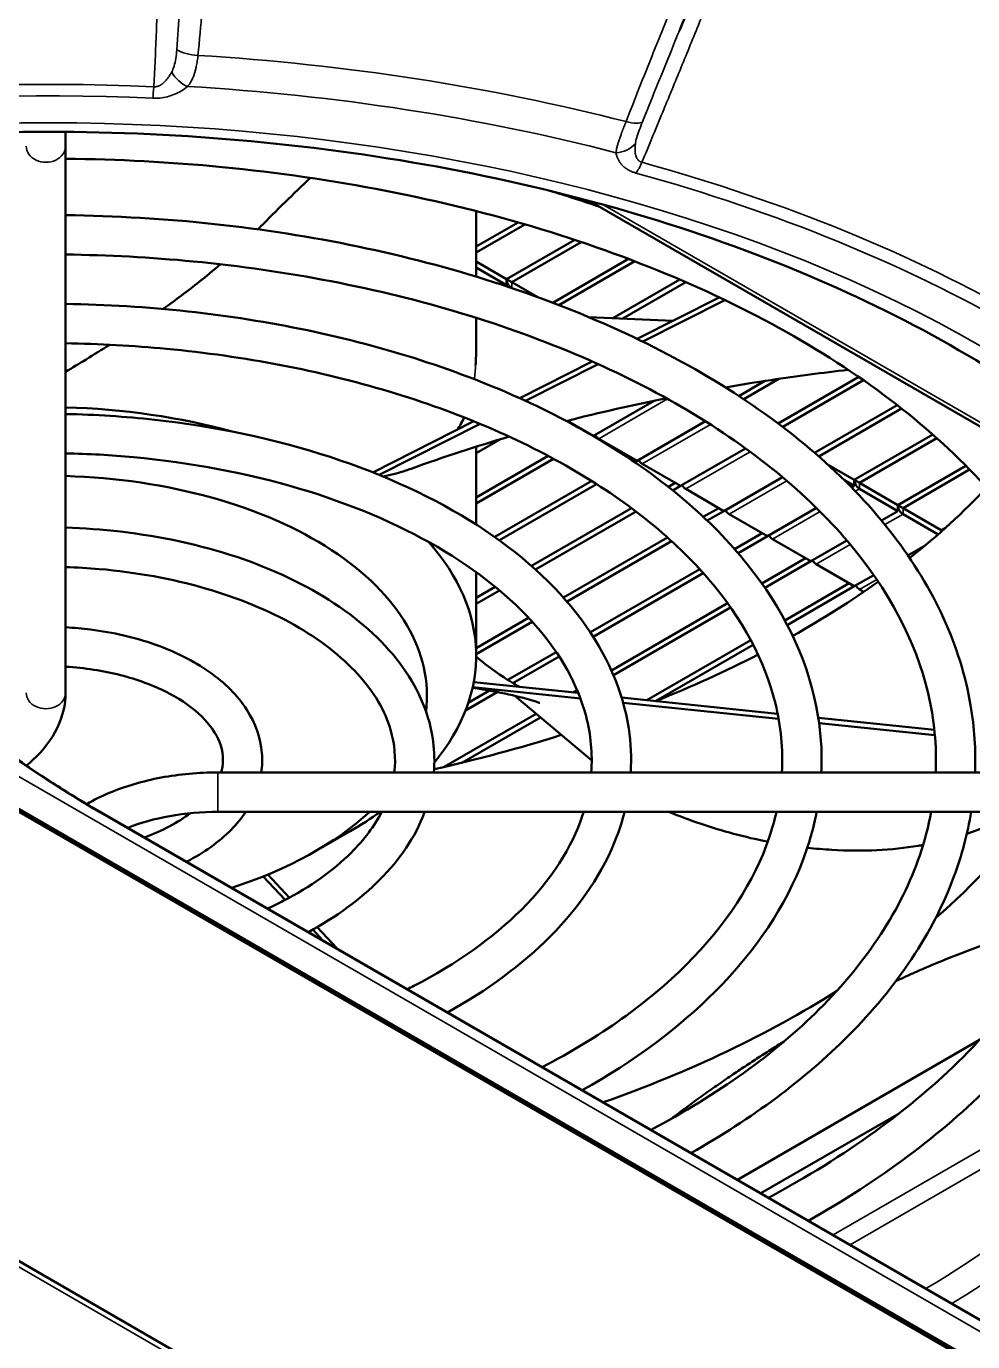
# Model space of a CAD drawing. Header units: millimetres. Extents: x 40 to 2195, y 40 to 1687.
# Drawn here: x 496.5 to 535, y 308.6 to 362.1 of the extents above; entities that cross this region are included whole.
import ezdxf

# ---------------------------------------------------------------- set-up
doc = ezdxf.new("R2010")
doc.units = ezdxf.units.MM
doc.header["$LTSCALE"] = 8
doc.layers.add('Visible (ISO)', color=7, linetype='Continuous', lineweight=50)
doc.layers.add('Visible Narrow (ISO)', color=7, linetype='Continuous', lineweight=35)

msp = doc.modelspace()

# ---------------------------------------------------------------- linework, layer by layer
at = {"layer": 'Visible (ISO)'}
for p, q in [((502.911, 359.525), (502.911, 359.525)), ((498.087, 357.199), (498.087, 357.783)), ((498.087, 334.971), (498.087, 357.199)), ((518.394, 355.2), (518.436, 355.224)), ((518.668, 355.114), (518.73, 355.149)), ((543.626, 340.98), (519.381, 354.978)), ((514.787, 351.895), (514.787, 354.561)), ((514.787, 353.118), (516.489, 354.101)), ((514.787, 352.873), (516.772, 354.019)), ((516.025, 351.791), (518.795, 353.39)), ((516.237, 351.669), (519.063, 353.301)), ((517.9, 350.833), (520.986, 352.614)), ((514.787, 352.506), (516.025, 351.791)), ((514.787, 352.261), (516.025, 351.546)), ((518.155, 350.735), (521.241, 352.517)), ((515.974, 351.517), (516.025, 351.546)), ((516.025, 351.546), (516.025, 351.791)), ((516.025, 351.791), (516.237, 351.669)), ((516.237, 351.669), (517.297, 351.057)), ((520.351, 350.206), (523.067, 351.775)), ((520.746, 350.19), (523.31, 351.67)), ((524.672, 351.052), (521.331, 349.363)), ((521.563, 349.25), (524.906, 350.94)), ((514.787, 349.007), (514.787, 350.22)), ((522.795, 350.103), (519.364, 350.248)), ((519.51, 348.442), (516.558, 346.95)), ((516.798, 346.841), (519.751, 348.334)), ((527.069, 345.92), (530.348, 347.813)), ((525.47, 347.038), (526.531, 347.65)), ((525.668, 346.908), (527.103, 347.736)), ((527.253, 345.781), (530.541, 347.68)), ((519.561, 345.423), (522.023, 346.844)), ((528.548, 344.733), (531.909, 346.673)), ((528.717, 344.585), (532.089, 346.532)), ((514.695, 346.009), (510.587, 343.932)), ((510.841, 343.83), (514.947, 345.905)), ((518.503, 346.034), (519.561, 345.423)), ((521.329, 344.402), (524.112, 346.009)), ((514.787, 344.708), (515.782, 345.282)), ((519.335, 345.537), (519.349, 345.545)), ((519.547, 345.415), (519.561, 345.423)), ((519.773, 345.3), (521.329, 344.402)), ((530.167, 343.626), (533.362, 345.471)), ((530.379, 343.504), (533.529, 345.322)), ((514.787, 344.953), (514.881, 345.007)), ((514.787, 341.811), (514.787, 344.977)), ((514.787, 342.911), (517.717, 344.603)), ((523.096, 343.381), (525.743, 344.909)), ((514.787, 342.666), (517.937, 344.485)), ((521.041, 344.481), (521.116, 344.524)), ((521.236, 344.348), (521.329, 344.402)), ((521.541, 344.28), (523.096, 343.381)), ((529.1, 344.242), (530.167, 343.626)), ((531.935, 342.606), (534.705, 344.205)), ((532.147, 342.483), (534.858, 344.048)), ((515.54, 341.305), (519.485, 343.583)), ((522.605, 343.343), (522.884, 343.504)), ((524.864, 342.361), (527.248, 343.737)), ((529.762, 343.616), (530.167, 343.381)), ((530.167, 343.381), (530.167, 343.626)), ((530.167, 343.626), (530.379, 343.504)), ((530.379, 343.504), (531.935, 342.606)), ((515.73, 341.17), (519.687, 343.455)), ((522.783, 343.201), (523.096, 343.381)), ((523.308, 343.259), (524.864, 342.361)), ((530.058, 343.318), (530.167, 343.381)), ((530.379, 343.259), (531.935, 342.361)), ((517.038, 340.128), (521.105, 342.477)), ((524.026, 342.122), (524.652, 342.483)), ((526.632, 341.34), (528.624, 342.49)), ((531.935, 342.361), (531.935, 342.606)), ((531.935, 342.606), (532.147, 342.483)), ((532.147, 342.483), (533.703, 341.585)), ((517.205, 339.98), (521.289, 342.338)), ((524.186, 341.969), (524.864, 342.361)), ((525.076, 342.238), (526.632, 341.34)), ((531.271, 341.977), (531.935, 342.361)), ((532.147, 342.238), (533.576, 341.413)), ((525.296, 340.814), (526.42, 341.463)), ((525.438, 340.651), (526.632, 341.34)), ((533.703, 341.585), (533.896, 341.697)), ((533.703, 341.524), (533.703, 341.585)), ((533.703, 341.585), (533.744, 341.561)), ((518.34, 338.839), (522.572, 341.283)), ((518.483, 338.676), (522.738, 341.133)), ((526.844, 341.218), (528.4, 340.32)), ((528.4, 340.32), (529.863, 341.165)), ((532.346, 340.557), (533.047, 340.961)), ((526.406, 339.413), (528.187, 340.442)), ((526.527, 339.239), (528.4, 340.32)), ((514.787, 336.482), (514.787, 339.877)), ((519.432, 337.428), (523.879, 339.996)), ((519.548, 337.25), (524.025, 339.835)), ((528.612, 340.197), (530.167, 339.299)), ((530.167, 339.299), (530.955, 339.754)), ((514.787, 338.829), (515.566, 339.279)), ((527.341, 337.912), (529.955, 339.421)), ((527.441, 337.725), (530.167, 339.299)), ((481.109, 338.83), (564.547, 290.657)), ((514.787, 338.584), (515.74, 339.134)), ((530.379, 339.176), (530.551, 339.078)), ((520.288, 335.881), (525.013, 338.609)), ((520.373, 335.685), (525.137, 338.436)), ((562.941, 291.699), (482.715, 338.017)), ((514.787, 336.788), (516.921, 338.02)), ((514.787, 336.543), (517.069, 337.86)), ((521.727, 334.671), (525.955, 337.112)), ((516.076, 335.491), (518.043, 336.626)), ((522.086, 334.633), (526.053, 336.924)), ((514.816, 336.411), (514.787, 336.435)), ((516.28, 335.364), (518.161, 336.449)), ((514.355, 334.252), (515.644, 334.997)), ((514.468, 334.562), (515.324, 335.057)), ((514.645, 335.197), (519.026, 334.742)), ((518.941, 334.96), (514.687, 335.402)), ((518.73, 334.982), (518.893, 335.076)), ((516.364, 334.842), (519.487, 332.211)), ((527.049, 334.118), (520.702, 334.777)), ((520.765, 334.561), (527.089, 333.905)), ((513.483, 331.952), (517.228, 334.115)), ((514.204, 332.124), (517.4, 333.969)), ((533.422, 333.456), (528.704, 333.946)), ((528.735, 333.734), (533.443, 333.245)), ((542.787, 331.73), (504.287, 331.73)), ((499.26, 330.262), (542.171, 305.487)), ((542.787, 330.13), (504.287, 330.13)), ((508.247, 328.521), (509.661, 329.338)), ((506.12, 327.496), (507.014, 326.541)), ((507.19, 326.635), (506.312, 327.573)), ((508.144, 325.335), (508.556, 324.895)), ((509.132, 324.563), (508.317, 325.433)), ((535.26, 320.847), (525.414, 315.162)), ((483.584, 319.132), (602.823, 250.29)), ((526.363, 314.614), (531.988, 317.861))]:
    msp.add_line(p, q, dxfattribs=at)
for centre, major_axis, start_param, end_param in [((516.237, 351.669), (-0.15, 0.26), 0.785398, 2.274152), ((497.287, 336.482), (17.5, 0), 1.123194, 1.525066), ((519.773, 345.545), (-0.15, 0.26), 1.570796, 2.356194), ((521.541, 344.524), (-0.15, 0.26), 1.570796, 2.356194), ((497.287, 334.849), (15.5, 0), 6.211602, 7.802346), ((530.379, 343.504), (-0.15, 0.26), 0.785398, 2.356194), ((523.308, 343.504), (-0.15, 0.26), 1.570796, 2.356194), ((497.287, 355.261), (-43.5, 0), 2.510877, 2.645689), ((525.076, 342.483), (-0.15, 0.26), 1.570796, 2.356194), ((532.147, 342.483), (-0.15, 0.26), 0.785398, 2.356194), ((526.844, 341.463), (-0.15, 0.26), 1.570796, 2.356194), ((533.915, 341.463), (-0.15, 0.26), 0.785398, 1.004979), ((497.287, 336.482), (17.5, 0), 5.838645, 6.758349), ((528.612, 340.442), (-0.15, 0.26), 1.570796, 2.356194), ((497.287, 355.261), (-43.5, 0), 2.343745, 2.462535), ((530.379, 339.421), (-0.15, 0.26), 1.570796, 2.356194), ((497.287, 355.261), (-43.5, 0), 2.177739, 2.29939), ((497.287, 355.261), (-43.5, 0), 1.942214, 2.073585), ((497.26, 326.798), (2, 3.464), 0, 0.000067), ((497.287, 334.849), (-15.5, 0), 2.080299, 2.586119), ((497.287, 336.482), (-17.5, 0), 2.356194, 2.461709), ((497.287, 339.748), (-43.5, 0), 2.553631, 2.748585), ((497.287, 339.748), (-43.5, 0), 2.11898, 2.402883)]:
    msp.add_ellipse(centre, major_axis=major_axis, ratio=0.57735, start_param=start_param, end_param=end_param, dxfattribs=at)
for points in [[(523.499, 362.988), (523.353, 362.637), (523.209, 362.286), (523.066, 361.935)], [(508.051, 355.91), (507.352, 355.26), (506.669, 354.595), (506.007, 353.915)], [(506.007, 353.915), (505.975, 353.882), (505.944, 353.85), (505.912, 353.817)], [(522.524, 346.946), (521.181, 346.677), (519.821, 346.371), (518.456, 346.022)], [(514.303, 346.165), (514.219, 345.985), (514.123, 345.819), (514.017, 345.666)], [(516.133, 345.386), (514.803, 344.997), (513.471, 344.565), (512.15, 344.083)]]:
    msp.add_open_spline(points, degree=3, dxfattribs=at)
for points, knots in [([(546.626, 337.492), (544.944, 340.425), (542.383, 343.268), (535.814, 348.3), (531.87, 350.506), (522.934, 354.119), (517.946, 355.527), (507.416, 357.388), (501.874, 357.839), (490.815, 357.725), (485.299, 357.159), (477.701, 355.641), (475.383, 355.067), (473.151, 354.401)], [4.246678, 4.246678, 4.246678, 4.246678, 4.572775, 4.572775, 4.886813, 4.886813, 5.200658, 5.200658, 5.51562, 5.51562, 5.830991, 5.830991, 5.974942, 5.974942, 5.974942, 5.974942]), ([(498.087, 356.691), (500.221, 356.668), (502.352, 356.554), (508.975, 355.912), (513.369, 355.056), (521.455, 352.601), (525.146, 351.004), (531.452, 347.246), (534.066, 345.086), (537.988, 340.431), (539.284, 337.937), (540.154, 334.188), (540.273, 332.958), (540.228, 331.73)], [0.80388, 0.80388, 0.80388, 0.80388, 0.951787, 0.951787, 1.26946, 1.26946, 1.586696, 1.586696, 1.903542, 1.903542, 2.222993, 2.222993, 2.377407, 2.377407, 2.377407, 2.377407]), ([(517.804, 355.382), (518.102, 355.292), (518.399, 355.199), (519.059, 354.989), (519.422, 354.869), (519.782, 354.746)], [1.26753636, 1.26753636, 1.26753636, 1.26753636, 1.29032453, 1.29032453, 1.31858224, 1.31858224, 1.31858224, 1.31858224]), ([(498.087, 354.393), (500.118, 354.368), (502.146, 354.248), (508.108, 353.607), (511.954, 352.808), (519.032, 350.54), (522.262, 349.069), (527.777, 345.587), (530.062, 343.575), (533.411, 339.213), (534.489, 336.864), (535.052, 333.553), (535.112, 332.641), (535.077, 331.73)], [0.806755, 0.806755, 0.806755, 0.806755, 0.96945, 0.96945, 1.292185, 1.292185, 1.615442, 1.615442, 1.938958, 1.938958, 2.258291, 2.258291, 2.378458, 2.378458, 2.378458, 2.378458]), ([(498.087, 352.793), (499.828, 352.771), (501.566, 352.677), (507.093, 352.146), (510.799, 351.428), (517.617, 349.368), (520.73, 348.027), (526.048, 344.873), (528.253, 343.061), (531.565, 339.159), (532.662, 337.071), (533.419, 333.886), (533.523, 332.807), (533.476, 331.73)], [0.807295, 0.807295, 0.807295, 0.807295, 0.950266, 0.950266, 1.267513, 1.267513, 1.584245, 1.584245, 1.9005, 1.9005, 2.219743, 2.219743, 2.381546, 2.381546, 2.381546, 2.381546]), ([(504.386, 352.396), (504.104, 352.155), (503.338, 351.524), (502.55, 350.934), (502.052, 350.579)], [0.4359222, 0.4359222, 0.4359222, 0.4359222, 0.5, 0.6083338, 0.6083338, 0.6083338, 0.6083338]), ([(498.087, 350.784), (499.754, 350.759), (501.418, 350.657), (506.365, 350.12), (509.573, 349.449), (515.478, 347.546), (518.173, 346.312), (522.774, 343.39), (524.679, 341.7), (527.464, 338.036), (528.358, 336.062), (528.815, 333.273), (528.861, 332.501), (528.825, 331.73)], [0.811032, 0.811032, 0.811032, 0.811032, 0.971337, 0.971337, 1.294625, 1.294625, 1.618543, 1.618543, 1.94274, 1.94274, 2.261765, 2.261765, 2.382657, 2.382657, 2.382657, 2.382657]), ([(498.087, 349.184), (499.464, 349.163), (500.838, 349.087), (505.351, 348.659), (508.419, 348.069), (514.064, 346.374), (516.641, 345.27), (521.045, 342.676), (522.87, 341.186), (525.619, 337.981), (526.531, 336.268), (527.185, 333.605), (527.274, 332.667), (527.223, 331.73)], [0.811814, 0.811814, 0.811814, 0.811814, 0.948253, 0.948253, 1.264938, 1.264938, 1.581005, 1.581005, 1.896476, 1.896476, 2.215395, 2.215395, 2.387135, 2.387135, 2.387135, 2.387135]), ([(499.885, 349.125), (499.564, 348.922), (498.964, 348.549), (498.365, 348.189), (498.087, 348.024)], [0.7642437, 0.7642437, 0.7642437, 0.7642437, 0.8333333, 0.8931364, 0.8931364, 0.8931364, 0.8931364]), ([(514.787, 349.095), (514.788, 348.812), (514.781, 348.545), (514.766, 348.292)], [0.0989824, 0.0989824, 0.0989824, 0.0989824, 0.16666667, 0.16666667, 0.16666667, 0.16666667]), ([(529.917, 348.105), (528.882, 347.984), (527.837, 347.846), (526.167, 347.596), (525.546, 347.497), (524.921, 347.39)], [1.1463554, 1.1463554, 1.1463554, 1.1463554, 1.5001688, 1.5001688, 1.706962, 1.706962, 1.706962, 1.706962]), ([(498.087, 346.307), (499.303, 346.283), (500.516, 346.205), (504.205, 345.796), (506.622, 345.284), (511.072, 343.833), (513.103, 342.894), (516.569, 340.664), (518.005, 339.374), (520.089, 336.574), (520.754, 335.067), (521.08, 332.926), (521.107, 332.327), (521.072, 331.73)], [0.819502, 0.819502, 0.819502, 0.819502, 0.975066, 0.975066, 1.299456, 1.299456, 1.624688, 1.624688, 1.950208, 1.950208, 2.268451, 2.268451, 2.390737, 2.390737, 2.390737, 2.390737]), ([(498.087, 344.707), (499.013, 344.688), (499.936, 344.636), (503.19, 344.335), (505.467, 343.904), (509.658, 342.662), (511.571, 341.852), (514.841, 339.95), (516.196, 338.86), (518.245, 336.519), (518.927, 335.271), (519.454, 333.255), (519.524, 332.492), (519.468, 331.73)], [0.820901, 0.820901, 0.820901, 0.820901, 0.944201, 0.944201, 1.259763, 1.259763, 1.574503, 1.574503, 1.88839, 1.88839, 2.206497, 2.206497, 2.398776, 2.398776, 2.398776, 2.398776]), ([(512.15, 344.083), (512.076, 344.056), (511.717, 343.932), (511.327, 343.831), (511.005, 343.763)], [0.803366, 0.803366, 0.803366, 0.803366, 0.8333333, 0.9459931, 0.9459931, 0.9459931, 0.9459931]), ([(498.087, 341.685), (498.837, 341.662), (499.584, 341.608), (501.974, 341.332), (503.575, 340.984), (506.524, 340), (507.87, 339.363), (510.166, 337.848), (511.116, 336.969), (512.476, 335.062), (512.902, 334.037), (513.092, 332.568), (513.101, 332.148), (513.065, 331.73)], [0.83716, 0.83716, 0.83716, 0.83716, 0.982809, 0.982809, 1.30952, 1.30952, 1.637518, 1.637518, 1.965661, 1.965661, 2.281546, 2.281546, 2.406642, 2.406642, 2.406642, 2.406642]), ([(498.087, 340.084), (498.547, 340.069), (499.005, 340.042), (500.959, 339.871), (502.421, 339.604), (505.11, 338.828), (506.339, 338.321), (508.438, 337.134), (509.309, 336.454), (510.633, 335.004), (511.078, 334.235), (511.477, 332.889), (511.526, 332.31), (511.456, 331.73)], [0.840455, 0.840455, 0.840455, 0.840455, 0.93547, 0.93547, 1.248646, 1.248646, 1.56058, 1.56058, 1.87104, 1.87104, 2.186743, 2.186743, 2.425798, 2.425798, 2.425798, 2.425798]), ([(498.087, 337.633), (498.428, 337.614), (498.767, 337.584), (500.021, 337.425), (500.909, 337.22), (502.546, 336.642), (503.293, 336.269), (504.564, 335.376), (505.09, 334.855), (505.81, 333.73), (506.025, 333.133), (506.097, 332.257), (506.088, 331.992), (506.05, 331.73)], [0.880066, 0.880066, 0.880066, 0.880066, 1.001414, 1.001414, 1.333902, 1.333902, 1.668744, 1.668744, 2.002232, 2.002232, 2.308717, 2.308717, 2.44077, 2.44077, 2.44077, 2.44077]), ([(498.087, 336.03), (498.139, 336.027), (498.191, 336.024), (499.007, 335.963), (499.755, 335.839), (501.132, 335.47), (501.762, 335.227), (502.839, 334.66), (503.287, 334.337), (503.974, 333.66), (504.209, 333.308), (504.5, 332.569), (504.528, 332.188), (504.43, 331.774), (504.424, 331.752), (504.418, 331.73)], [0.89175, 0.89175, 0.89175, 0.89175, 0.912557, 0.912557, 1.219666, 1.219666, 1.524568, 1.524568, 1.82614, 1.82614, 2.132426, 2.132426, 2.4917, 2.4917, 2.511905, 2.511905, 2.511905, 2.511905]), ([(514.816, 336.411), (515.07, 336.197), (515.461, 335.895), (516.115, 335.464), (516.336, 335.327), (516.54, 335.209)], [0, 0, 0, 0, 0.6016475, 0.6016475, 0.8844713, 0.8844713, 0.8844713, 0.8844713]), ([(498.087, 334.971), (498.087, 334.486), (497.971, 334.003), (497.527, 333.07), (497.184, 332.627), (496.675, 332.158), (496.586, 332.082), (496.495, 332.008)], [2.3561945, 2.3561945, 2.3561945, 2.3561945, 2.6245051, 2.6245051, 2.9162578, 2.9162578, 2.9744632, 2.9744632, 2.9744632, 2.9744632]), ([(517.372, 334.559), (517.372, 334.559), (517.26, 334.601), (516.616, 334.79), (515.799, 334.995), (514.639, 335.17)], [1.653657, 1.653657, 1.653657, 1.653657, 2.053468, 2.053468, 2.739838, 2.739838, 2.739838, 2.739838]), ([(494.339, 333.519), (495.058, 332.996), (495.837, 332.449), (496.93, 331.716), (497.257, 331.501), (498.12, 330.946), (498.655, 330.615), (499.167, 330.316), (499.214, 330.289), (499.26, 330.262)], [0, 0, 0, 0, 0.2783423, 0.2783423, 0.3962281, 0.3962281, 0.5974671, 0.5974671, 0.6178682, 0.6178682, 0.6178682, 0.6178682]), ([(504.287, 331.73), (503.505, 331.73), (502.724, 331.659), (501.228, 331.378), (500.514, 331.169), (499.541, 330.761), (499.235, 330.61), (498.948, 330.445)], [5.4977871, 5.4977871, 5.4977871, 5.4977871, 5.8119464, 5.8119464, 6.1261057, 6.1261057, 6.2812788, 6.2812788, 6.2812788, 6.2812788]), ([(504.287, 330.13), (503.621, 330.13), (502.956, 330.07), (501.714, 329.844), (501.136, 329.681), (500.621, 329.477)], [5.4977871, 5.4977871, 5.4977871, 5.4977871, 5.8032398, 5.8032398, 6.0992679, 6.0992679, 6.0992679, 6.0992679]), ([(505.416, 330.13), (505.244, 329.873), (505.043, 329.628), (504.324, 328.896), (503.712, 328.46), (503.012, 328.096)], [2.7242884, 2.7242884, 2.7242884, 2.7242884, 2.8719212, 2.8719212, 3.1934076, 3.1934076, 3.1934076, 3.1934076]), ([(510.951, 330.13), (510.658, 329.562), (510.241, 329), (508.984, 327.747), (508.049, 327.078), (506.737, 326.397), (506.525, 326.293), (506.308, 326.193)], [2.6458221, 2.6458221, 2.6458221, 2.6458221, 2.8810944, 2.8810944, 3.1951267, 3.1951267, 3.2535298, 3.2535298, 3.2535298, 3.2535298]), ([(512.699, 330.13), (512.692, 330.112), (512.685, 330.094), (512.306, 329.106), (511.689, 328.193), (510.078, 326.569), (509.094, 325.851), (507.966, 325.236)], [2.5686803, 2.5686803, 2.5686803, 2.5686803, 2.5742685, 2.5742685, 2.8760618, 2.8760618, 3.1704424, 3.1704424, 3.1704424, 3.1704424]), ([(519.162, 330.13), (519.147, 330.083), (519.132, 330.037), (518.678, 328.668), (517.842, 327.36), (515.477, 325.004), (513.994, 323.948), (512.161, 323.002), (512.074, 322.958), (511.987, 322.914)], [2.5336178, 2.5336178, 2.5336178, 2.5336178, 2.545403, 2.545403, 2.8812312, 2.8812312, 3.1976322, 3.1976322, 3.2132042, 3.2132042, 3.2132042, 3.2132042]), ([(520.823, 330.13), (520.739, 329.796), (520.635, 329.464), (519.965, 327.684), (519.039, 326.306), (516.655, 323.909), (515.245, 322.869), (513.624, 321.969)], [2.5006062, 2.5006062, 2.5006062, 2.5006062, 2.5700501, 2.5700501, 2.8775802, 2.8775802, 3.1607512, 3.1607512, 3.1607512, 3.1607512]), ([(527.001, 330.13), (526.923, 329.779), (526.824, 329.429), (526.098, 327.29), (524.962, 325.531), (521.79, 322.368), (519.807, 320.953), (517.478, 319.744)], [2.4850663, 2.4850663, 2.4850663, 2.4850663, 2.5496842, 2.5496842, 2.8810882, 2.8810882, 3.1946685, 3.1946685, 3.1946685, 3.1946685]), ([(528.635, 330.13), (528.513, 329.489), (528.334, 328.854), (527.386, 326.309), (526.162, 324.479), (523.027, 321.333), (521.203, 319.981), (519.105, 318.805)], [2.4665703, 2.4665703, 2.4665703, 2.4665703, 2.5678144, 2.5678144, 2.8782548, 2.8782548, 3.1560488, 3.1560488, 3.1560488, 3.1560488]), ([(533.294, 330.13), (533.185, 329.533), (533.028, 328.938), (532.083, 326.18), (530.706, 324.058), (526.928, 320.289), (524.613, 318.623), (521.902, 317.19)], [2.4617552, 2.4617552, 2.4617552, 2.4617552, 2.5516575, 2.5516575, 2.8809691, 2.8809691, 3.1855008, 3.1855008, 3.1855008, 3.1855008]), ([(522.618, 330.13), (523.49, 329.768), (524.844, 329.313), (526.185, 329.004), (526.648, 328.914)], [0.0601457, 0.0601457, 0.0601457, 0.0601457, 0.1666667, 0.2235792, 0.2235792, 0.2235792, 0.2235792]), ([(534.918, 330.13), (534.775, 329.243), (534.541, 328.363), (533.371, 325.2), (531.906, 323.006), (528.166, 319.255), (526.007, 317.652), (523.525, 316.253)], [2.4489739, 2.4489739, 2.4489739, 2.4489739, 2.5666265, 2.5666265, 2.8785796, 2.8785796, 3.1536605, 3.1536605, 3.1536605, 3.1536605]), ([(540.076, 330.13), (539.943, 329.268), (539.73, 328.409), (538.546, 324.983), (536.91, 322.467), (532.477, 318.045), (529.802, 316.106), (526.679, 314.432)], [2.4445016, 2.4445016, 2.4445016, 2.4445016, 2.5530857, 2.5530857, 2.8808591, 2.8808591, 3.1785968, 3.1785968, 3.1785968, 3.1785968]), ([(541.692, 330.13), (541.534, 328.977), (541.245, 327.832), (539.835, 324.003), (538.111, 321.416), (533.716, 317.012), (531.197, 315.136), (528.298, 313.497)], [2.4353575, 2.4353575, 2.4353575, 2.4353575, 2.5656923, 2.5656923, 2.8788194, 2.8788194, 3.1518333, 3.1518333, 3.1518333, 3.1518333]), ([(534.742, 329.232), (535.048, 329.337), (535.735, 329.607), (536.344, 329.929), (536.668, 330.13)], [0.6106941, 0.6106941, 0.6106941, 0.6106941, 0.6666667, 0.7421917, 0.7421917, 0.7421917, 0.7421917]), ([(503.166, 330.074), (502.914, 329.883), (502.626, 329.7), (501.997, 329.369), (501.658, 329.219), (501.296, 329.087)], [3.0074889, 3.0074889, 3.0074889, 3.0074889, 3.1872348, 3.1872348, 3.3618601, 3.3618601, 3.3618601, 3.3618601]), ([(528.255, 328.667), (528.592, 328.629), (530.217, 328.489), (531.773, 328.574), (532.9, 328.767), (532.965, 328.778)], [0.2904588, 0.2904588, 0.2904588, 0.2904588, 0.3333333, 0.5, 0.5103495, 0.5103495, 0.5103495, 0.5103495])]:
    msp.add_open_spline(points, degree=3, knots=knots, dxfattribs=at)
for points, weights in [([(531.863, 323.244), (535.192, 324.802), (538.676, 325.732)], [1.08377434355, 1.07741740591, 1.05898629943]), ([(522.662, 317.603), (525.005, 319.376), (527.31, 320.787)], [1.07803205288, 1.08538157526, 1.08678825103])]:
    msp.add_rational_spline(points, weights, degree=2, dxfattribs=at)
at = {"layer": 'Visible Narrow (ISO)'}
for p, q in [((543.878, 341.003), (519.933, 354.828)), ((516.237, 351.429), (516.237, 351.669)), ((522.575, 346.918), (519.773, 345.3)), ((524.314, 345.881), (521.541, 344.28)), ((525.93, 344.772), (523.308, 343.259)), ((527.42, 343.592), (525.076, 342.238)), ((530.379, 343.259), (530.379, 343.504)), ((530.379, 343.259), (530.211, 343.162)), ((532.147, 342.238), (532.147, 342.483)), ((528.78, 342.336), (526.844, 341.218)), ((532.147, 342.238), (531.407, 341.811)), ((530.002, 341), (528.612, 340.197)), ((562.354, 293.351), (482.129, 339.669)), ((531.076, 339.579), (530.379, 339.176)), ((504.287, 331.73), (504.287, 330.13)), ((499.502, 330.084), (542.413, 305.309)), ((529.303, 312.917), (543.523, 321.126)), ((529.998, 312.516), (543.876, 320.528)), ((483.785, 318.776), (603.024, 249.933))]:
    msp.add_line(p, q, dxfattribs=at)
for centre, major_axis, ratio, start_param, end_param in [((497.287, 339.518), (71.487, 0), 0.57735, 0.466385, 1.104411), ((497.287, 339.295), (71.35, 0), 0.57735, 0.466385, 1.104411), ((497.287, 327.092), (53.8, 0), 0.57735, 5.596044, 8.323851), ((503.417, 361.283), (-0.995, 0.097), 0.384415, 0.662807, 1.66443), ((497.287, 327.462), (58.234, 0), 0.57735, 1.153631, 1.464363), ((497.287, 327.234), (-56.256, 0), 0.57735, 4.634271, 5.177139), ((503.05, 360.445), (-0.628, 0.778), 0.664178, 1.341734, 2.259111), ((497.287, 327.092), (-55.693, 0), 0.57735, 4.634271, 5.177187), ((501.633, 359.965), (0.045, 0.999), 0.063718, 3.758512, 4.356215), ((497.286, 330.687), (-50.279, 0), 0.57735, 4.600076, 4.600078), ((497.287, 327.092), (-56.649, 0), 0.57735, 4.290696, 4.610484), ((520.667, 358.614), (0.931, -0.365), 0.328467, 5.070604, 6.072269), ((497.287, 357.199), (-0.8, 0), 0.816497, 0, 3.141593), ((520.474, 357.75), (0.986, 0.167), 0.812599, 4.575895, 5.493265), ((497.284, 329.206), (53.544, 0), 0.57735, 1.116718, 1.116719), ((521.285, 356.925), (0.266, 0.964), 0.351822, 3.806248, 4.403949), ((497.287, 327.234), (-56.256, 0), 0.57735, 3.587074, 4.266908), ((497.287, 327.092), (-55.693, 0), 0.57735, 3.587074, 4.266908), ((497.287, 330.282), (50.764, 0), 0.57735, 5.524808, 6.566655), ((497.287, 334.971), (-0.8, 0), 0.816497, 0, 3.141593), ((497.26, 326.798), (2, 3.464), 0.57735, 6.153483, 6.283185), ((497.287, 330.767), (49.85, 0), 0.57735, 5.513388, 5.919494)]:
    msp.add_ellipse(centre, major_axis=major_axis, ratio=ratio, start_param=start_param, end_param=end_param, dxfattribs=at)
for points, knots in [([(501.875, 369.217), (501.88, 368.772), (501.883, 368.333), (501.885, 367.662), (501.885, 367.427), (501.883, 366.759), (501.88, 366.327), (501.876, 365.866), (501.875, 365.832), (501.871, 365.461), (501.866, 365.126), (501.854, 364.458), (501.847, 364.125), (501.832, 363.499), (501.824, 363.204), (501.812, 362.798), (501.808, 362.683), (501.792, 362.184), (501.778, 361.805), (501.747, 361.055), (501.731, 360.683), (501.701, 360.08), (501.689, 359.846), (501.677, 359.614)], [0, 0, 0, 0, 0.126608, 0.126608, 0.19512, 0.19512, 0.323217, 0.323217, 0.333333, 0.333333, 0.434628, 0.434628, 0.53706, 0.53706, 0.629854, 0.629854, 0.666667, 0.666667, 0.790979, 0.790979, 0.917826, 0.917826, 1, 1, 1, 1]), ([(502.866, 366.2), (502.851, 365.694), (502.832, 365.169), (502.808, 364.624), (502.807, 364.597), (502.806, 364.569), (502.805, 364.542), (502.782, 364.023), (502.755, 363.488), (502.724, 362.934), (502.72, 362.865), (502.716, 362.795), (502.712, 362.725), (502.682, 362.207), (502.648, 361.673), (502.61, 361.124)], [0, 0, 0, 0, 0.333333, 0.333333, 0.333333, 0.350104, 0.350104, 0.350104, 0.666667, 0.666667, 0.666667, 0.706159, 0.706159, 0.706159, 1, 1, 1, 1]), ([(503.863, 365.928), (503.839, 365.475), (503.811, 365.007), (503.778, 364.524), (503.774, 364.471), (503.771, 364.417), (503.767, 364.363), (503.741, 363.991), (503.712, 363.609), (503.681, 363.219), (503.667, 363.043), (503.652, 362.866), (503.637, 362.687), (503.588, 362.108), (503.533, 361.51), (503.473, 360.893)], [0, 0, 0, 0, 0.3001691, 0.3001691, 0.3001691, 0.3333333, 0.3333333, 0.3333333, 0.5633149, 0.5633149, 0.5633149, 0.6666667, 0.6666667, 0.6666667, 1, 1, 1, 1]), ([(521.527, 356.543), (521.676, 356.901), (521.826, 357.262), (522.128, 357.99), (522.279, 358.355), (522.523, 358.948), (522.615, 359.171), (522.83, 359.693), (522.953, 359.992), (523.201, 360.595), (523.325, 360.899), (523.574, 361.508), (523.699, 361.813), (523.868, 362.229), (523.912, 362.338), (524.123, 362.856), (524.29, 363.267), (524.623, 364.09), (524.79, 364.503), (525.049, 365.145), (525.141, 365.374), (525.233, 365.603)], [0.0000001, 0.0000001, 0.0000001, 0.0000001, 0.1297037, 0.1297037, 0.2572479, 0.2572479, 0.3333333, 0.3333333, 0.4333784, 0.4333784, 0.5327962, 0.5327962, 0.6316322, 0.6316322, 0.6666667, 0.6666667, 0.7980234, 0.7980234, 0.9284933, 0.9284933, 1, 1, 1, 1]), ([(520.881, 358.2), (521.114, 358.792), (521.339, 359.365), (521.558, 359.918), (521.706, 360.29), (521.85, 360.652), (521.992, 361.005), (522.062, 361.177), (522.13, 361.347), (522.198, 361.515), (522.384, 361.975), (522.566, 362.419), (522.744, 362.848), (522.765, 362.898), (522.785, 362.948), (522.806, 362.998)], [0, 0, 0, 0, 0.3333333, 0.3333333, 0.3333333, 0.5575373, 0.5575373, 0.5575373, 0.6666667, 0.6666667, 0.6666667, 0.965162, 0.965162, 0.965162, 1, 1, 1, 1]), ([(521.553, 358.193), (521.734, 358.644), (521.912, 359.084), (522.084, 359.512), (522.139, 359.648), (522.194, 359.783), (522.248, 359.917), (522.472, 360.472), (522.687, 361.005), (522.897, 361.52), (522.954, 361.66), (523.01, 361.798), (523.066, 361.935)], [0, 0, 0, 0, 0.2529425, 0.2529425, 0.2529425, 0.3333333, 0.3333333, 0.3333333, 0.6666667, 0.6666667, 0.6666667, 0.7571457, 0.7571457, 0.7571457, 0.7571457]), ([(502.61, 361.124), (502.601, 360.997), (502.575, 360.761), (502.507, 360.448), (502.442, 360.287), (502.404, 360.216)], [0.0000048, 0.0000048, 0.0000048, 0.0000048, 0.3333333, 0.6666667, 1, 1, 1, 1]), ([(503.473, 360.893), (503.466, 360.814), (503.456, 360.737), (503.434, 360.587), (503.421, 360.513), (503.401, 360.42), (503.396, 360.399), (503.38, 360.329), (503.368, 360.281), (503.341, 360.189), (503.327, 360.145), (503.296, 360.058), (503.28, 360.017), (503.259, 359.967), (503.255, 359.958), (503.228, 359.899), (503.203, 359.852), (503.15, 359.761), (503.122, 359.719), (503.078, 359.662), (503.064, 359.645), (503.05, 359.629)], [0.0000002, 0.0000002, 0.0000002, 0.0000002, 0.1421231, 0.1421231, 0.2890837, 0.2890837, 0.3333333, 0.3333333, 0.4357426, 0.4357426, 0.5387163, 0.5387163, 0.6429125, 0.6429125, 0.6666667, 0.6666667, 0.8013463, 0.8013463, 0.9396742, 0.9396742, 1, 1, 1, 1]), ([(502.404, 360.216), (502.379, 360.17), (502.353, 360.126), (502.324, 360.079), (502.32, 360.074), (502.302, 360.046), (502.287, 360.024), (502.252, 359.974), (502.23, 359.946), (502.191, 359.898), (502.174, 359.878), (502.148, 359.849), (502.139, 359.84), (502.11, 359.811), (502.091, 359.793), (502.051, 359.758), (502.031, 359.742), (502.002, 359.72), (501.992, 359.714), (501.981, 359.707), (501.98, 359.705), (501.959, 359.692), (501.94, 359.681), (501.901, 359.661), (501.882, 359.652), (501.849, 359.64), (501.836, 359.635), (501.818, 359.63), (501.812, 359.628), (501.79, 359.623), (501.773, 359.62), (501.741, 359.615), (501.724, 359.614), (501.698, 359.613), (501.687, 359.614), (501.677, 359.614)], [0.0000274, 0.0000274, 0.0000274, 0.0000274, 0.119009, 0.119009, 0.1340358, 0.1340358, 0.2, 0.2, 0.2913584, 0.2913584, 0.3637826, 0.3637826, 0.4, 0.4, 0.4780398, 0.4780398, 0.5569687, 0.5569687, 0.5934134, 0.5934134, 0.6, 0.6, 0.6739404, 0.6739404, 0.749081, 0.749081, 0.8, 0.8, 0.8233285, 0.8233285, 0.8892491, 0.8892491, 0.9559792, 0.9559792, 1, 1, 1, 1]), ([(503.05, 359.629), (502.97, 359.565), (502.804, 359.448), (502.528, 359.307), (502.231, 359.205), (501.922, 359.149), (501.728, 359.145), (501.633, 359.149)], [0.0000006, 0.0000006, 0.0000006, 0.0000006, 0.2, 0.4, 0.6, 0.8, 1, 1, 1, 1]), ([(520.474, 356.933), (520.476, 356.959), (520.48, 356.986), (520.484, 357.013), (520.487, 357.03), (520.49, 357.047), (520.494, 357.065), (520.503, 357.11), (520.514, 357.157), (520.527, 357.207), (520.533, 357.229), (520.539, 357.251), (520.546, 357.274), (520.558, 357.314), (520.571, 357.355), (520.585, 357.398), (520.588, 357.407), (520.59, 357.416), (520.593, 357.425), (520.605, 357.459), (520.617, 357.494), (520.629, 357.53), (520.645, 357.575), (520.661, 357.621), (520.678, 357.668), (520.682, 357.679), (520.686, 357.69), (520.69, 357.701), (520.716, 357.77), (520.742, 357.84), (520.77, 357.913), (520.773, 357.921), (520.776, 357.929), (520.779, 357.937), (520.804, 358), (520.829, 358.065), (520.854, 358.131), (520.863, 358.154), (520.872, 358.177), (520.881, 358.2)], [0.0000111, 0.0000111, 0.0000111, 0.0000111, 0.0858893, 0.0858893, 0.0858893, 0.138698, 0.138698, 0.138698, 0.2736877, 0.2736877, 0.2736877, 0.3333333, 0.3333333, 0.3333333, 0.437484, 0.437484, 0.437484, 0.4586067, 0.4586067, 0.4586067, 0.540743, 0.540743, 0.540743, 0.643174, 0.643174, 0.643174, 0.6666667, 0.6666667, 0.6666667, 0.8139519, 0.8139519, 0.8139519, 0.830185, 0.830185, 0.830185, 0.9563132, 0.9563132, 0.9563132, 1, 1, 1, 1]), ([(521.264, 357.298), (521.274, 357.373), (521.312, 357.539), (521.416, 357.846), (521.504, 358.072), (521.553, 358.193)], [0.000075, 0.000075, 0.000075, 0.000075, 0.3333333, 0.6666667, 1, 1, 1, 1]), ([(521.527, 356.543), (521.525, 356.544), (521.524, 356.544), (521.508, 356.549), (521.493, 356.554), (521.476, 356.561), (521.472, 356.563), (521.466, 356.566), (521.464, 356.567), (521.446, 356.576), (521.431, 356.586), (521.415, 356.598), (521.414, 356.598), (521.411, 356.601), (521.409, 356.602), (521.394, 356.614), (521.382, 356.626), (521.369, 356.641), (521.366, 356.643), (521.362, 356.649), (521.36, 356.652), (521.348, 356.666), (521.34, 356.678), (521.329, 356.696), (521.326, 356.701), (521.321, 356.71), (521.319, 356.714), (521.308, 356.735), (521.299, 356.754), (521.292, 356.775), (521.291, 356.776), (521.289, 356.782), (521.288, 356.787), (521.28, 356.811), (521.274, 356.831), (521.269, 356.854), (521.268, 356.855), (521.267, 356.863), (521.266, 356.869), (521.26, 356.898), (521.256, 356.922), (521.253, 356.955), (521.252, 356.963), (521.249, 356.996), (521.248, 357.022), (521.247, 357.06), (521.247, 357.069), (521.247, 357.107), (521.249, 357.136), (521.251, 357.178), (521.252, 357.19), (521.256, 357.232), (521.259, 357.264), (521.264, 357.298)], [0, 0, 0, 0, 0.00863, 0.00863, 0.079892, 0.079892, 0.1, 0.1, 0.110698, 0.110698, 0.194898, 0.194898, 0.2, 0.2, 0.212769, 0.212769, 0.284433, 0.284433, 0.3, 0.3, 0.314834, 0.314834, 0.377617, 0.377617, 0.4, 0.4, 0.416949, 0.416949, 0.4957, 0.4957, 0.5, 0.5, 0.519111, 0.519111, 0.59366, 0.59366, 0.6, 0.6, 0.62118, 0.62118, 0.7, 0.7, 0.723254, 0.723254, 0.8, 0.8, 0.825315, 0.825315, 0.9, 0.9, 0.927393, 0.927393, 1, 1, 1, 1])]:
    msp.add_open_spline(points, degree=3, knots=knots, dxfattribs=at)
for points in [[(521.285, 356.109), (521.244, 356.12), (521.164, 356.145), (521.046, 356.195), (520.934, 356.256), (520.83, 356.328), (520.74, 356.407), (520.664, 356.493), (520.599, 356.587), (520.544, 356.69), (520.501, 356.805), (520.481, 356.889), (520.474, 356.933)], [(514.716, 347.722), (514.738, 347.906), (514.755, 348.096), (514.766, 348.292)], [(494.227, 333.571), (494.566, 333.324), (495.267, 332.822), (496.46, 331.998), (497.632, 331.225), (498.64, 330.592), (499.228, 330.242), (499.502, 330.084)]]:
    msp.add_open_spline(points, degree=3, dxfattribs=at)

doc.saveas('drawing.dxf')
